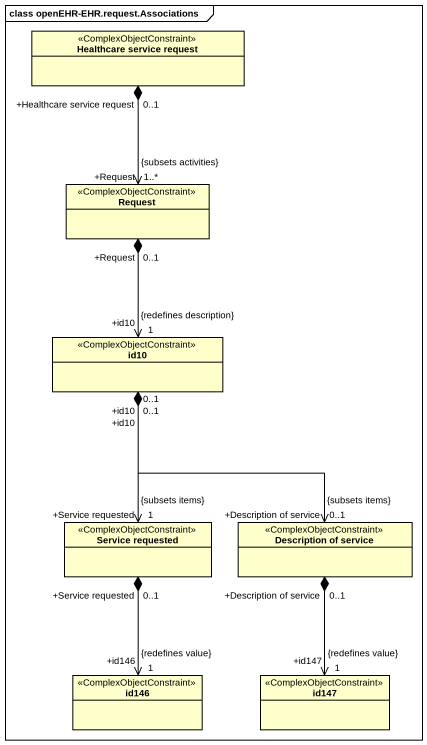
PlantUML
@startuml
mainframe class openEHR-EHR.request.Associations
hide circle
hide empty members
class "Healthcare service request" as Healthcare_service_request <<ComplexObjectConstraint>>
class Request <<ComplexObjectConstraint>>
class id10 <<ComplexObjectConstraint>>
class "Service requested" as Service_requested <<ComplexObjectConstraint>>
class "Description of service" as Description_of_service <<ComplexObjectConstraint>>
class id146 <<ComplexObjectConstraint>>
class id147 <<ComplexObjectConstraint>>
Healthcare_service_request "+Healthcare service request\n0..1" *--> "+Request\n1..*\n{subsets activities}" Request
Request "+Request\n0..1" *--> "+id10\n1\n{redefines description}" id10
id10 "+id10\n0..1" *--> "+Service requested\n1\n{subsets items}" Service_requested
id10 "+id10\n0..1" *--> "+Description of service\n0..1\n{subsets items}" Description_of_service
Service_requested "+Service requested\n0..1" *--> "+id146\n1\n{redefines value}" id146
Description_of_service "+Description of service\n0..1" *--> "+id147\n1\n{redefines value}" id147
@enduml
